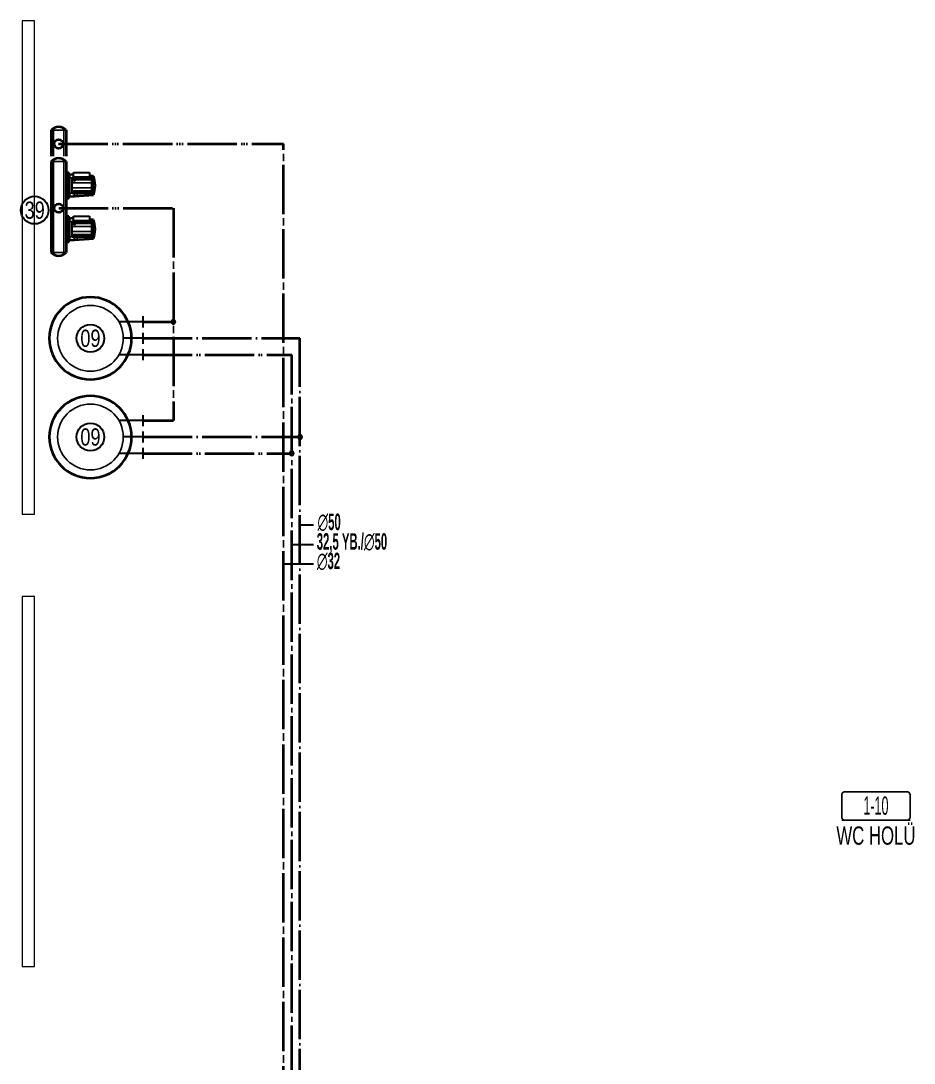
# Model space of a CAD drawing. Header units: centimetres. Extents: x 405464 to 563355, y 50011 to 66875.
# Drawn here: x 460248 to 461334, y 55465 to 56733 of the extents above; entities that cross this region are included whole.
import ezdxf
from ezdxf.enums import TextEntityAlignment as Align

# ---------------------------------------------------------------- set-up
doc = ezdxf.new("R2010")
doc.units = ezdxf.units.CM
for name, pattern in [('SICAKSU1', [75, 60, -6, 0, -3, 0, -6]), ('SIRKUL-1', [78, 60, -6, 0, -3, 0, -3, 0, -6]), ('SOGUKSU1', [72, 60, -6, 0, -6])]:
    doc.linetypes.add(name, pattern=pattern)
for name, color, linetype in [('-M-MAHAL-DEBILER', 7, 'Continuous'), ('-M-MAHAL-ETIKET-NOT', 7, 'Continuous'), ('-M-MAHAL-ETIKET-NOTM', 7, 'Continuous'), ('-M-MAHAL-ETK-', 7, 'Continuous'), ('-M-MAHAL-HAVA-DEGISIM', 7, 'Continuous'), ('-M-MAHAL-NO', 7, 'Continuous'), ('-M-MAHAL-NOM', 7, 'Continuous')]:
    doc.layers.add(name, color=color, linetype=linetype)
for name, color, linetype, lineweight in [('0-KRCN-IST-02CIHAZ', 132, 'Continuous', 25), ('0-KRCN-IST-03CIHAZ', 120, 'Continuous', 30), ('0-KRCN-IST-04CIHAZ', 103, 'Continuous', 40), ('0-KRCN-IST-06CIHAZ', 43, 'Continuous', 40), ('0-KRCN-IST-BORU-IST-GİDİŞ', 3, '0-IG_LINE', 40), ('0-KRCN-MİMARİ-170326', 8, 'Continuous', 9), ('0-KRCN-SHT-03CIHAZ', 120, 'Continuous', 30), ('0-KRCN-SHT-05CIHAZ', 171, 'Continuous', 40), ('0-KRCN-SHT-SICAKSU', 50, 'SICAKSU1', 40), ('0-KRCN-SHT-SIRKULASYON', 145, 'SIRKUL-1', 40), ('0-KRCN-SHT-SOGUKSU', 141, 'SOGUKSU1', 40), ('0-KRCN-SHT-YAZI-ÇAP-TEMSU', 81, 'Continuous', 30), ('0-MEK-IST-YAZI', 81, 'Continuous', 30)]:
    doc.layers.add(name, color=color, linetype=linetype, lineweight=lineweight)
doc.styles.add('-M-ISSO-TEXT-TTF', font='ARIALN.TTF')
doc.styles.add('-M-MHLETK-NOT', font='romans.shx', dxfattribs={"width": 0.7})
doc.styles.add('-M-MHLETK-TEXT', font='ARIALN.TTF', dxfattribs={"width": 0.7})
doc.styles.add('BORU', font='AGENCYR.TTF')
doc.styles.add('CAP', font='ARIALNB.TTF')
doc.styles.add('TROMANT', font='arial.ttf', dxfattribs={"width": 0.8})
doc.linetypes.add('0-IG_LINE', pattern='A,100,-1.5,["IG",BORU,S=9,R=0,X=0,Y=-4.5],-15', length=116.5)

# ---------------------------------------------------------------- blocks, each defined once
blk = doc.blocks.new('M-MHLETK-YNG')
at = {"layer": '-M-MAHAL-ETIKET-NOT', "color": 3, "style": '-M-MHLETK-NOT', "width": 0.5, "flags": 9}
for tag, p, height in [('KLKTR', (-2.617, 1.425), 0.04), ('HL', (-2.616, 1.493), 0.0286), ('RDY-BOY1', (-2.614, 1.37), 0.0286), ('RDY-BOY2', (-2.614, 1.32), 0.0286), ('RDY-BOY3', (-2.614, 1.27), 0.0286), ('HLA', (-2.521, 1.493), 0.0286), ('RDY-TIP1', (-2.5, 1.37), 0.0286), ('RDY-TIP2', (-2.5, 1.32), 0.0286), ('RDY-TIP3', (-2.5, 1.27), 0.0286), ('VRV-TIP1', (-2.614, 0.759), 0.0286), ('VRV-TIP2', (-2.614, 0.709), 0.0286), ('RDY-BOY4', (-2.614, 1.22), 0.0286), ('KON-BOY1', (-2.614, 1.14), 0.0286), ('KON-BOY2', (-2.614, 1.09), 0.0286), ('KON-BOY3', (-2.614, 1.04), 0.0286), ('FCU-TIP1', (-2.614, 0.96), 0.0286), ('FCU-TIP2', (-2.614, 0.91), 0.0286), ('FCU-TIP3', (-2.614, 0.86), 0.0286), ('VRV-ADET1', (-2.524, 0.759), 0.0286), ('VRV-ADET2', (-2.524, 0.709), 0.0286), ('FCU-ADET1', (-2.524, 0.96), 0.0286), ('FCU-ADET2', (-2.524, 0.91), 0.0286), ('FCU-ADET3', (-2.524, 0.86), 0.0286), ('RDY-TIP4', (-2.5, 1.22), 0.0286), ('KON-TIP1', (-2.5, 1.14), 0.0286), ('KON-TIP2', (-2.5, 1.09), 0.0286), ('KON-TIP3', (-2.5, 1.04), 0.0286)]:
    blk.add_attdef(tag, p, '', height=height, dxfattribs=at)
at = {"layer": '-M-MAHAL-ETIKET-NOT', "color": 3}
for tag, height, style, width, flags, p in [('ALAN', 0.04, '-M-MHLETK-NOT', 0.5, 9, (-2.581, 1.562)), ('KIS', 0.04, '-M-MHLETK-NOT', 0.5, 9, (-2.59, 1.616)), ('MAH-ADI', 1.111, '-M-ISSO-TEXT-TTF', 0.8, 8, (0, -0.931))]:
    blk.add_attdef(tag, text='', height=height, dxfattribs=dict(at, style=style, width=width, flags=flags)).set_placement(p, align=Align.MIDDLE_CENTER)
at = {"layer": '-M-MAHAL-ETIKET-NOTM', "color": 3, "style": '-M-ISSO-TEXT-TTF', "width": 0.8, "flags": 8}
blk.add_attdef('MAH-ADI2', text='', height=1.111, dxfattribs=at).set_placement((0, -2.549), align=Align.MIDDLE_CENTER)
at = {"layer": '-M-MAHAL-HAVA-DEGISIM', "style": '-M-MHLETK-NOT', "width": 0.5, "flags": 8}
for tag, p in [('HAVADEG', (0, 3.611)), ('HAVA', (0, 2.399))]:
    blk.add_attdef(tag, text='', height=0.6, dxfattribs=at).set_placement(p, align=Align.MIDDLE_CENTER)
blk.add_wipeout([(-2.078, 1.735), (2.078, 1.735), (2.078, 0), (-2.078, 0)]).dxf.layer = '-M-MAHAL-ETK-'
at = {"layer": '-M-MAHAL-ETK-', "color": 0}
for p, q in [((-2.078, 0), (2.078, 0)), ((-1.161, 0), (-1.161, 0))]:
    blk.add_line(p, q, dxfattribs=at)
blk.add_lwpolyline([(-1.878, 1.735, 0.1, 0.1, 0), (1.878, 1.735, 0.1, 0.1, -0.414214), (2.078, 1.535, 0.1, 0.1, 0), (2.078, 0.2, 0.1, 0.1, -0.414214), (1.878, 0, 0.1, 0.1, 0), (-1.878, 0, 0.1, 0.1, -0.414214), (-2.078, 0.2, 0.1, 0.1, 0), (-2.078, 1.535, 0.1, 0.1, -0.414214)], format="xyseb", close=True, dxfattribs=at)
at = {"layer": '-M-MAHAL-DEBILER', "color": 4, "style": '-M-MHLETK-NOT', "width": 0.5, "flags": 8}
blk.add_attdef('DEBIS', text='', height=0.4, dxfattribs=at).set_placement((-2.173, 2.145), align=Align.MIDDLE_CENTER)
at = {"layer": '-M-MAHAL-DEBILER', "color": 191, "style": '-M-MHLETK-NOT', "width": 0.5, "flags": 8}
blk.add_attdef('DEBIR', text='', height=0.4, dxfattribs=at).set_placement((-1.613, 2.145), align=Align.MIDDLE_CENTER)
at = {"layer": '-M-MAHAL-DEBILER', "color": 31, "style": '-M-MHLETK-NOT', "width": 0.5, "flags": 8}
blk.add_attdef('DEBIF', text='', height=0.4, dxfattribs=at).set_placement((1.585, 2.145), align=Align.MIDDLE_CENTER)
at = {"layer": '-M-MAHAL-DEBILER', "color": 1, "style": '-M-MHLETK-NOT', "width": 0.5, "flags": 8}
blk.add_attdef('DEBIE', text='', height=0.4, dxfattribs=at).set_placement((2.32, 2.145), align=Align.MIDDLE_CENTER)
at = {"layer": '-M-MAHAL-ETIKET-NOT', "color": 3, "style": '-M-MHLETK-NOT', "width": 0.5, "flags": 9}
for tag, p in [('RH', (-2.39, 1.616)), ('YUKSEKLIK', (-2.324, 1.562)), ('YAZ', (-2.178, 1.616))]:
    blk.add_attdef(tag, text='', height=0.04, dxfattribs=at).set_placement(p, align=Align.MIDDLE_CENTER)
for tag, p in [('RDY-ADET1', (-2.389, 1.37)), ('RDY-ADET2', (-2.389, 1.32)), ('RDY-ADET3', (-2.389, 1.27)), ('RDY-ISI1', (-2.265, 1.37)), ('RDY-ISI2', (-2.265, 1.32)), ('RDY-ISI3', (-2.265, 1.27)), ('AHU', (-2.225, 1.439)), ('SHG', (-2.225, 1.493)), ('LHG', (-2.132, 1.493)), ('RDY-BNP1', (-2.102, 1.37)), ('RDY-BNP2', (-2.102, 1.32)), ('RDY-BNP3', (-2.102, 1.27)), ('HG', (-2.039, 1.493)), ('RDY-BNK1', (-1.964, 1.37)), ('RDY-BNK2', (-1.964, 1.32)), ('RDY-BNK3', (-1.964, 1.27)), ('HGA', (-1.962, 1.493)), ('EF', (-1.962, 1.439)), ('VRV-KAP1', (-2.398, 0.759)), ('VRV-KAP2', (-2.398, 0.709)), ('FCU-KAP1', (-2.398, 0.96)), ('FCU-KAP2', (-2.398, 0.91)), ('FCU-KAP3', (-2.398, 0.86)), ('RDY-ADET4', (-2.389, 1.22)), ('KON-ADET1', (-2.389, 1.14)), ('KON-ADET2', (-2.389, 1.09)), ('KON-ADET3', (-2.389, 1.04)), ('VRV-DUY1', (-2.272, 0.759)), ('VRV-DUY2', (-2.272, 0.709)), ('FCU-DUY1', (-2.272, 0.96)), ('FCU-DUY2', (-2.272, 0.91)), ('FCU-DUY3', (-2.272, 0.86)), ('RDY-ISI4', (-2.265, 1.22)), ('KON-ISI1', (-2.265, 1.14)), ('KON-ISI2', (-2.265, 1.09)), ('KON-ISI3', (-2.265, 1.04)), ('VRV-SOG1', (-2.154, 0.759)), ('VRV-SOG2', (-2.154, 0.709)), ('FCU-SOG1', (-2.154, 0.96)), ('FCU-SOG2', (-2.154, 0.91)), ('FCU-SOG3', (-2.154, 0.86)), ('RDY-BNP4', (-2.102, 1.22)), ('KON-BNP1', (-2.102, 1.14)), ('KON-BNP2', (-2.102, 1.09)), ('KON-BNP3', (-2.102, 1.04)), ('VRV-ISI1', (-2.044, 0.759)), ('VRV-ISI2', (-2.044, 0.709)), ('FCU-ISI1', (-2.044, 0.96)), ('FCU-ISI2', (-2.044, 0.91)), ('FCU-ISI3', (-2.044, 0.86)), ('RDY-BNK4', (-1.964, 1.22)), ('KON-BNK1', (-1.964, 1.14)), ('KON-BNK2', (-1.964, 1.09)), ('KON-BNK3', (-1.964, 1.04)), ('VRV-DEBI1', (-1.95, 0.759)), ('VRV-DEBI2', (-1.95, 0.709)), ('FCU-DEBI1', (-1.95, 0.96)), ('FCU-DEBI2', (-1.95, 0.91)), ('FCU-DEBI3', (-1.95, 0.86)), ('VRV-BNP1', (-1.831, 0.759)), ('VRV-BNP2', (-1.831, 0.709)), ('FCU-BNP1', (-1.831, 0.96)), ('FCU-BNP2', (-1.831, 0.91)), ('FCU-BNP3', (-1.831, 0.86)), ('VRV-BNK1', (-1.614, 0.759)), ('VRV-BNK2', (-1.614, 0.709)), ('FCU-BNK1', (-1.614, 0.96)), ('FCU-BNK2', (-1.614, 0.91)), ('FCU-BNK3', (-1.614, 0.86))]:
    blk.add_attdef(tag, p, '', height=0.0286, dxfattribs=at)
at = {"layer": '-M-MAHAL-NO', "color": 7, "style": '-M-MHLETK-TEXT', "width": 0.6, "flags": 8}
blk.add_attdef('MAH-NO', text='', height=1.111, dxfattribs=at).set_placement((0, 0.889), align=Align.MIDDLE_CENTER)
at = {"layer": '-M-MAHAL-NOM', "color": 7, "style": '-M-MHLETK-TEXT', "width": 0.6, "flags": 8}
blk.add_attdef('MAH-NOM', text='', height=1.111, dxfattribs=at).set_placement((0, 0.889), align=Align.MIDDLE_CENTER)
blk = doc.blocks.new('G$CFC3FCC18')
at = {"layer": '0-KRCN-IST-02CIHAZ'}
blk.add_circle((0, 0), 40, dxfattribs=at)
at = {"layer": '0-KRCN-IST-03CIHAZ'}
for p, q in [((-20, -63.9), (-20, -34.6)), ((20, -63.9), (20, -34.6)), ((0, -63.9), (0, -40)), ((-26.7, -63.9), (-13.3, -63.9)), ((-6.7, -63.9), (6.7, -63.9)), ((13.3, -63.9), (26.7, -63.9))]:
    blk.add_line(p, q, dxfattribs=at)
at = {"layer": '0-KRCN-IST-06CIHAZ'}
blk.add_circle((0, 0), 50, dxfattribs=at)
blk = doc.blocks.new('G$C1CC351E6')
at = {"layer": '0-KRCN-IST-02CIHAZ'}
for p, q in [((-194, 52.5), (-194, 68.8)), ((-94.3, 52.5), (-94.3, 68.8)), ((-59.8, 52.5), (-59.8, 68.8)), ((-94.3, 66.4), (-194, 66.4)), ((-59.8, 66.4), (-88.1, 66.4)), ((-94.3, 54.9), (-194, 54.9)), ((-176.9, 48.5), (-176.9, 46)), ((-176, 46), (-176, 24.2)), ((-174.4, 46), (-174.4, 24.2)), ((-171.2, 46), (-171.2, 24.2)), ((-165.5, 46), (-165.5, 24.2)), ((-162.3, 46), (-162.3, 24.2)), ((-160.7, 46), (-160.7, 24.2)), ((-160, 46), (-160, 48.5)), ((-128.9, 48.5), (-128.9, 46)), ((-128, 46), (-128, 24.2)), ((-126.4, 46), (-126.4, 24.2)), ((-123.2, 46), (-123.2, 24.2)), ((-117.5, 46), (-117.5, 24.2)), ((-114.3, 46), (-114.3, 24.2)), ((-112.7, 46), (-112.7, 24.2)), ((-112, 46), (-112, 48.5)), ((-59.8, 54.9), (-88.1, 54.9)), ((-176.8, 43.8), (-179.4, 43.8)), ((-179.4, 43.8), (-179.4, 40)), ((-179.4, 40), (-176.8, 40)), ((-162, 42.7), (-163.3, 43.8)), ((-159, 26.8), (-159, 44.6)), ((-131.4, 43.8), (-131.4, 40)), ((-128.8, 43.8), (-131.4, 43.8)), ((-131.4, 40), (-128.8, 40)), ((-114, 42.7), (-115.3, 43.8)), ((-111, 26.8), (-111, 44.6)), ((-176.8, 32.5), (-178.1, 32.5)), ((-178.1, 32.5), (-178.1, 29.9)), ((-178.1, 29.9), (-176.8, 29.9)), ((-130.1, 32.5), (-130.1, 29.9)), ((-128.8, 32.5), (-130.1, 32.5)), ((-130.1, 29.9), (-128.8, 29.9)), ((-175, 22.4), (-161.8, 22.4)), ((-127, 22.4), (-113.8, 22.4))]:
    blk.add_line(p, q, dxfattribs=at)
for centre in [(-162.7, 43.3), (-114.7, 43.3)]:
    blk.add_circle(centre, 1.06, dxfattribs=at)
for centre, start, end in [((-176.8, 21.5), 27.4192, 152.5808), ((-160, 21.4), 29.8891, 150.11), ((-128.8, 21.5), 27.4192, 152.5808), ((-112, 21.4), 29.8891, 150.11)]:
    blk.add_arc(centre, 2.1, start, end, dxfattribs=at)
at = {"layer": '0-KRCN-IST-03CIHAZ'}
for p, q in [((-181.6, 49.4), (-181.6, 48.5)), ((-181.6, 48.5), (-155.4, 48.5)), ((-176.8, 46), (-159.9, 46)), ((-176.8, 46), (-176.8, 24.2)), ((-159.9, 24.2), (-159.9, 46)), ((-155.4, 48.5), (-155.4, 49.4)), ((-133.6, 49.4), (-133.6, 48.5)), ((-133.6, 48.5), (-107.4, 48.5)), ((-128.8, 46), (-111.9, 46)), ((-128.8, 46), (-128.8, 24.2)), ((-111.9, 24.2), (-111.9, 46)), ((-107.4, 48.5), (-107.4, 49.4)), ((-159.9, 44.5), (-154.2, 44.5)), ((-154.2, 44.5), (-154.2, 26.8)), ((-111.9, 44.5), (-106.2, 44.5)), ((-106.2, 44.5), (-106.2, 26.8)), ((-176.8, 24.2), (-160, 24.2)), ((-154.2, 26.8), (-159.9, 26.8)), ((-128.8, 24.2), (-112, 24.2)), ((-106.2, 26.8), (-111.9, 26.8))]:
    blk.add_line(p, q, dxfattribs=at)
at = {"layer": '0-KRCN-IST-04CIHAZ'}
for p, q in [((-94.3, 68.8), (-194, 68.8)), ((-59.8, 68.8), (-88.1, 68.8)), ((-94.3, 52.5), (-194, 52.5)), ((-182.3, 52.5), (-182.3, 49.4)), ((-182.3, 49.4), (-154.7, 49.4)), ((-180.5, 48.5), (-178.7, 22.4)), ((-156.7, 44.5), (-156.4, 48.5)), ((-154.7, 49.4), (-154.7, 52.5)), ((-134.3, 52.5), (-134.3, 49.4)), ((-134.3, 49.4), (-106.7, 49.4)), ((-132.5, 48.5), (-130.7, 22.4)), ((-108.7, 44.5), (-108.4, 48.5)), ((-106.7, 49.4), (-106.7, 52.5)), ((-59.8, 52.5), (-88.1, 52.5)), ((-158.2, 23.9), (-158, 26.8)), ((-158.2, 22.4), (-158.2, 24)), ((-110.2, 23.9), (-110, 26.8)), ((-110.2, 22.4), (-110.2, 24)), ((-178.7, 22.4), (-178.7, 22.4)), ((-130.7, 22.4), (-130.7, 22.4))]:
    blk.add_line(p, q, dxfattribs=at)
for centre, radius, start, end in [((-186.8, 60.6), 10.9, 131.5722, 228.352), ((-101.5, 60.6), 10.9, 311.648, 48.4278), ((-67, 60.7), 10.9, 311.648, 48.4278), ((-168.5, 51.5), 30.8, 250.5947, 289.4741), ((-120.5, 51.5), 30.8, 250.5947, 289.4741)]:
    blk.add_arc(centre, radius, start, end, dxfattribs=at)
at = {"layer": '0-KRCN-IST-BORU-IST-GİDİŞ', "color": 3, "ltscale": 0.5}
for centre in [(-145.4, 60.6), (-74.8, 60.7)]:
    blk.add_circle(centre, 4.9, dxfattribs=at)
blk = doc.blocks.new('DONUT')
at = {"layer": '0-KRCN-SHT-03CIHAZ'}
blk.add_hatch(color=256, dxfattribs=at).paths.add_polyline_path([(2.5, 0, 1), (-2.5, 0, 1)])
blk.add_circle((0, 0), 2.5, dxfattribs=at)

msp = doc.modelspace()

# ---------------------------------------------------------------- linework, layer by layer
at = {"layer": '0-KRCN-MİMARİ-170326', "ltscale": 3}
for points in [[(460249.7, 56132.6), (460264.7, 56132.6), (460264.7, 56732.6), (460249.7, 56732.6)], [(460249.7, 55582.6), (460264.7, 55582.6), (460264.7, 56032.6), (460249.7, 56032.6)]]:
    msp.add_lwpolyline(points, close=True, dxfattribs=at)
at = {"layer": '0-KRCN-SHT-SICAKSU'}
for p, q in [((460396.7, 56326.6), (460577.6, 56326.6)), ((460577.6, 54999.9), (460577.6, 56326.6)), ((460396.7, 56206.6), (460577.6, 56206.6))]:
    msp.add_line(p, q, dxfattribs=at)
at = {"layer": '0-KRCN-SHT-SIRKULASYON'}
for p, q in [((460294.1, 56582.9), (460567.6, 56582.9)), ((460567.6, 55009.9), (460567.6, 56582.9)), ((460294.2, 56504.8), (460433.7, 56504.8)), ((460433.7, 56504.8), (460433.7, 56246.6)), ((460396.7, 56366.6), (460433.7, 56366.6)), ((460396.7, 56246.6), (460433.7, 56246.6))]:
    msp.add_line(p, q, dxfattribs=at)
at = {"layer": '0-KRCN-SHT-SOGUKSU'}
for p, q in [((460396.7, 56346.6), (460587.6, 56346.6)), ((460587.6, 54989.9), (460587.6, 56346.6)), ((460396.7, 56226.6), (460587.6, 56226.6))]:
    msp.add_line(p, q, dxfattribs=at)
at = {"layer": '0-KRCN-SHT-YAZI-ÇAP-TEMSU', "linetype": 'Continuous'}
for p, q in [((460587.6, 56119.7), (460604.2, 56119.7)), ((460577.6, 56096), (460604.2, 56096)), ((460567.6, 56072.2), (460604.2, 56072.2))]:
    msp.add_line(p, q, dxfattribs=at)
at = {"layer": '0-MEK-IST-YAZI'}
for centre in [(460265, 56502.4), (460332.8, 56346.6), (460332.8, 56226.6)]:
    msp.add_circle(centre, 16.8, dxfattribs=at)

# ---------------------------------------------------------------- block references
at = {"layer": '-M-MAHAL-ETK-', "xscale": 20, "yscale": 20, "zscale": 20}
msp.add_blockref('M-MHLETK-YNG', (461287.9, 55760.6), dxfattribs=at).add_auto_attribs({'MAH-NO': '1-10', 'MAH-ADI': 'WC HOLÜ'})
at = {"layer": '0-KRCN-IST-03CIHAZ', "ltscale": 3, "xscale": 1.106629942971035, "yscale": 1.106629942971035, "zscale": 1.106629942971035, "rotation": 89.9999999998457}
msp.add_blockref('G$C1CC351E6', (460361.3, 56665.7), dxfattribs=at)
at = {"layer": '0-KRCN-IST-06CIHAZ', "xscale": -1, "rotation": 89.99999998390348}
for p in [(460332.8, 56346.6), (460332.8, 56226.6)]:
    msp.add_blockref('G$CFC3FCC18', p, dxfattribs=at)
at = {"layer": '0-KRCN-SHT-05CIHAZ', "xscale": -1}
for p in [(460433.7, 56366.6), (460587.6, 56226.6), (460577.6, 56206.6)]:
    msp.add_blockref('DONUT', p, dxfattribs=at)

# ---------------------------------------------------------------- texts
at = {"layer": '0-KRCN-SHT-YAZI-ÇAP-TEMSU', "linetype": 'Continuous', "style": 'CAP', "width": 0.6}
for s, p in [('∅50', (460608.9, 56113.4)), ('32,5 YB./∅50', (460608, 56089.6)), ('∅32', (460608.1, 56065.9))]:
    msp.add_text(s, height=20, dxfattribs=at).set_placement(p)
at = {"layer": '0-MEK-IST-YAZI', "color": 1, "style": 'TROMANT', "width": 0.75}
for s, p in [('39', (460265, 56502.4)), ('09', (460332.8, 56346.6)), ('09', (460332.8, 56226.6))]:
    msp.add_text(s, height=21, dxfattribs=at).set_placement(p, align=Align.MIDDLE_CENTER)

doc.saveas('drawing.dxf')
